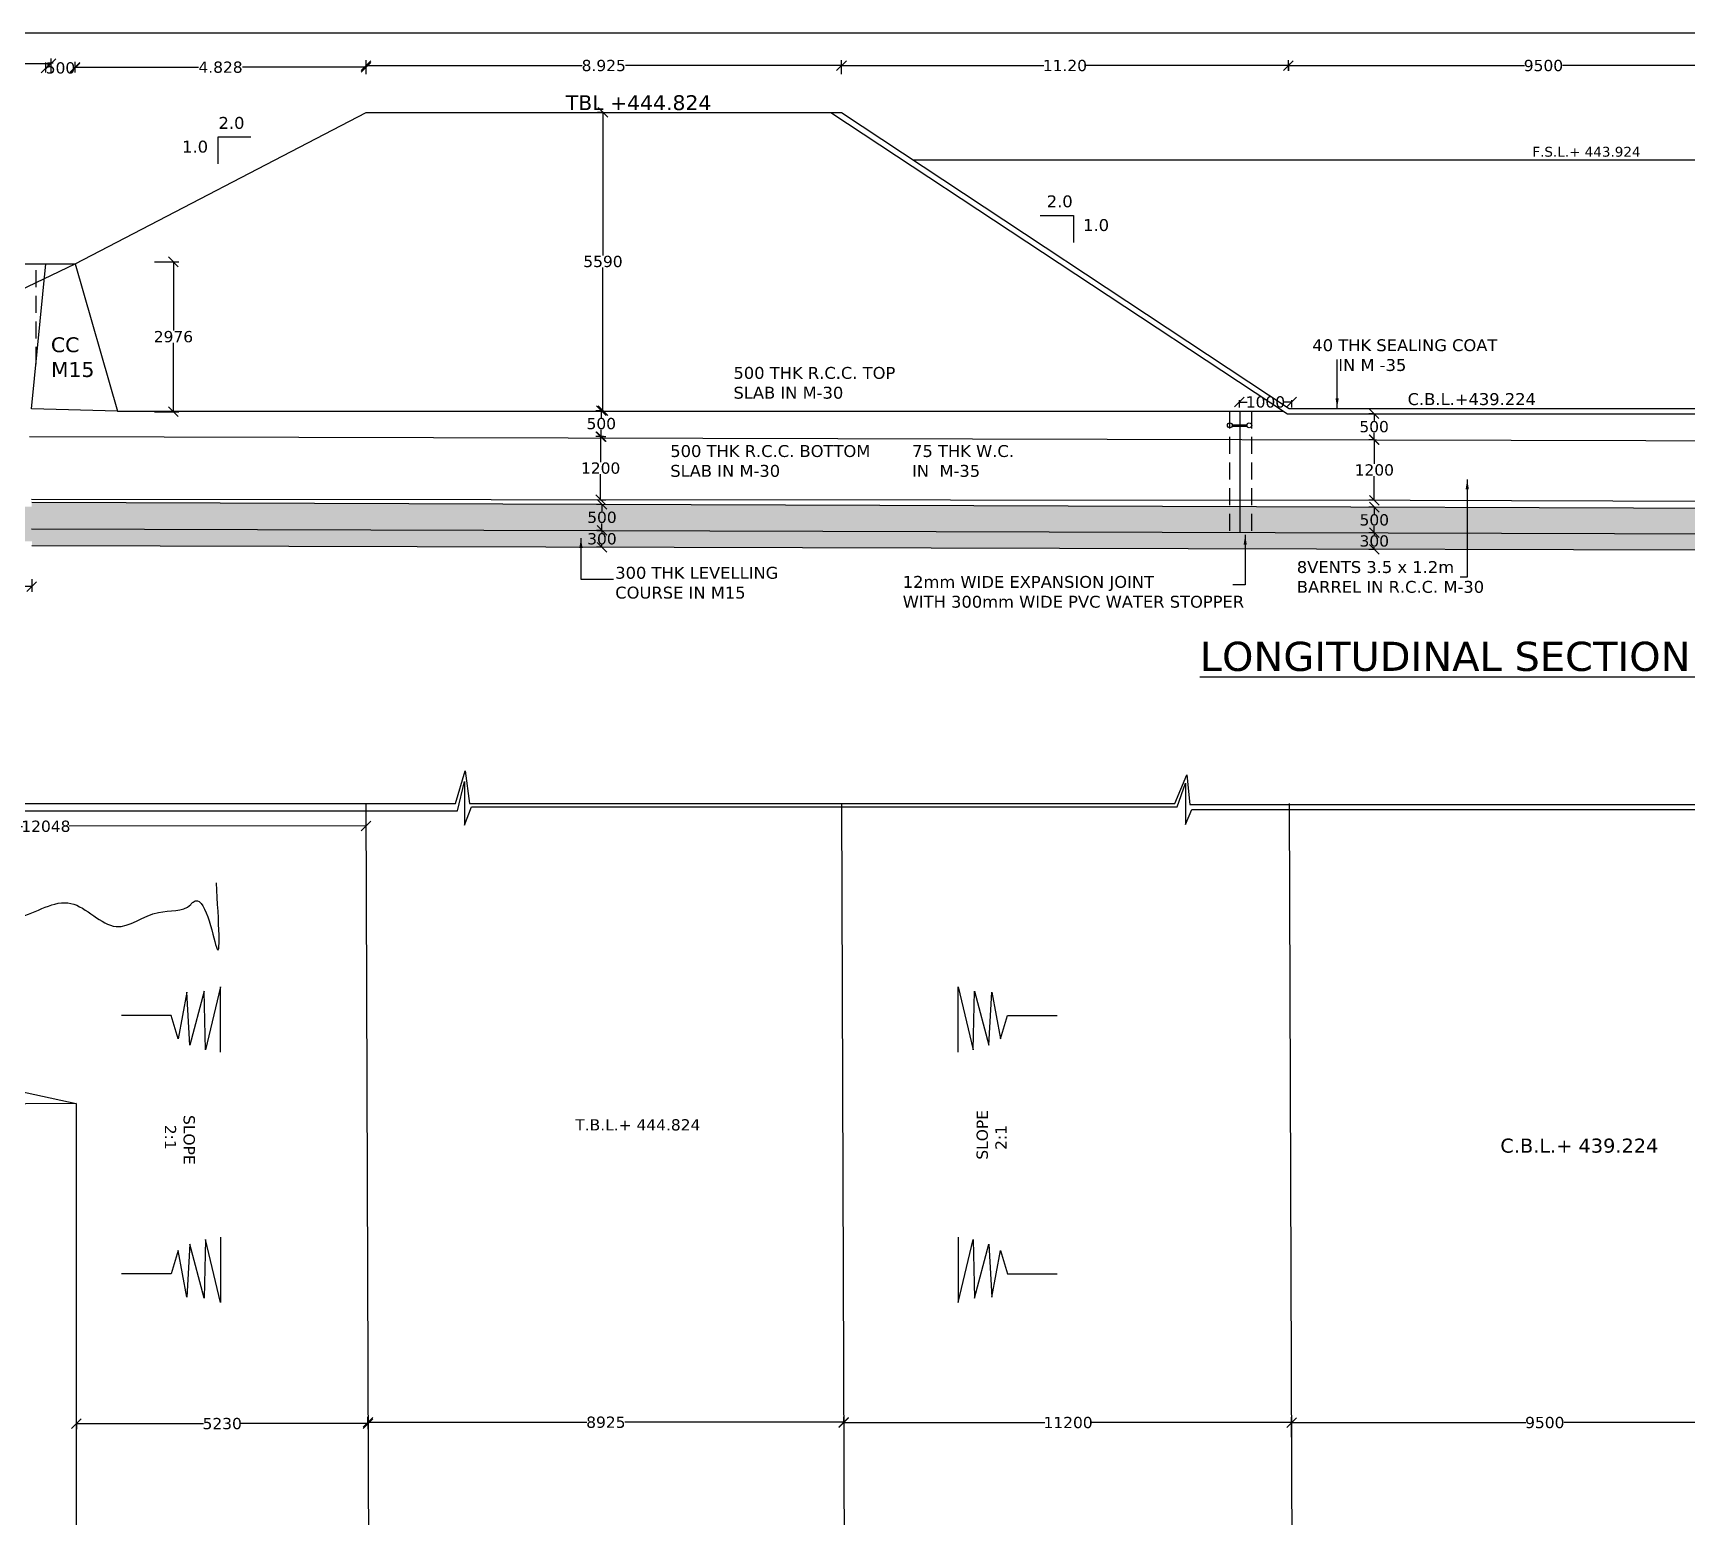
# Model space of a CAD drawing. Header units: inches. Extents: x 158 to 3095, y 377 to 1940.
# Drawn here: x 711 to 1326, y 1388 to 1940 of the extents above; entities that cross this region are included whole.
import ezdxf

# ---------------------------------------------------------------- set-up
doc = ezdxf.new("R2010")
doc.units = ezdxf.units.IN
doc.header["$MEASUREMENT"] = 0
doc.linetypes.add('HIDDEN', pattern=[9.525, 6.35, -3.175])
for name, color, linetype in [('DIMENSION', 7, 'Continuous'), ('DRAWING', 50, 'Continuous'), ('HATCH', 7, 'Continuous'), ('TEXT', 7, 'Continuous')]:
    doc.layers.add(name, color=color, linetype=linetype)
doc.styles.get("Standard").update_dxf_attribs({"font": 'verdana.ttf', "height": 4.1875})
doc.dimstyles.get("Standard").update_dxf_attribs({"dimtxt": 4.055, "dimasz": 3.625, "dimexe": 1.9925, "dimexo": 0.0625, "dimgap": 0.09, "dimtad": 0, "dimtih": 1, "dimtoh": 1, "dimdec": 0, "dimzin": 0, "dimdsep": 46, "dimtxsty": 'Standard', "dimblk": 'OBLIQUE', "dimcen": 0.09, "dimadec": 0, "dimazin": 0, "dimtfac": 1, "dimtdec": 0, "dimtofl": 0, "dimtmove": 0, "dimatfit": 3, "dimfxl": 1, "dimtolj": 1, "dimtzin": 0, "dimarcsym": 0})

# ---------------------------------------------------------------- blocks, each defined once
blk = doc.blocks.new('_Oblique')
at = {"color": 0, "linetype": 'ByBlock', "lineweight": -2}
blk.add_line((-0.5, -0.5), (0.5, 0.5), dxfattribs=at)
blk = doc.blocks.new('*D41')
at = {"layer": 'Defpoints', "color": 0, "transparency": 16777216}
for p in [(727.29, 1423.01), (835.76, 1423.01), (835.76, 1422.44)]:
    blk.add_point(p, dxfattribs=at)
at = {"layer": 'DIMENSION', "color": 0, "lineweight": -2, "transparency": 16777216}
for p, q in [((727.29, 1422.94), (727.29, 1420.45)), ((727.29, 1422.44), (774.56, 1422.44)), ((835.76, 1422.44), (788.49, 1422.44)), ((835.76, 1422.94), (835.76, 1420.45))]:
    blk.add_line(p, q, dxfattribs=at)
at = {"layer": 'DIMENSION', "color": 0, "lineweight": -2, "transparency": 16777216, "xscale": 3.625, "yscale": 3.625, "zscale": 3.625, "rotation": 180}
blk.add_blockref('_Oblique', (727.29, 1422.44), dxfattribs=at)
at = {"layer": 'DIMENSION', "color": 0, "lineweight": -2, "transparency": 16777216, "xscale": 3.625, "yscale": 3.625, "zscale": 3.625}
blk.add_blockref('_Oblique', (835.76, 1422.44), dxfattribs=at)
at = {"layer": 'DIMENSION', "color": 0, "transparency": 16777216, "insert": (781.53, 1422.44), "char_height": 4.188, "attachment_point": 5}
blk.add_mtext('\\A1;5230', dxfattribs=at)
blk = doc.blocks.new('*D42')
at = {"layer": 'Defpoints', "color": 0, "transparency": 16777216}
for p in [(835.76, 1422.8), (1012.72, 1422.94), (1012.72, 1422.8)]:
    blk.add_point(p, dxfattribs=at)
at = {"layer": 'DIMENSION', "color": 0, "lineweight": -2, "transparency": 16777216}
for p, q in [((835.76, 1422.86), (835.76, 1424.93)), ((835.76, 1422.94), (917.2, 1422.94)), ((1012.72, 1422.94), (931.28, 1422.94)), ((1012.72, 1422.86), (1012.72, 1424.93))]:
    blk.add_line(p, q, dxfattribs=at)
at = {"layer": 'DIMENSION', "color": 0, "lineweight": -2, "transparency": 16777216, "xscale": 3.625, "yscale": 3.625, "zscale": 3.625, "rotation": 180}
blk.add_blockref('_Oblique', (835.76, 1422.94), dxfattribs=at)
at = {"layer": 'DIMENSION', "color": 0, "lineweight": -2, "transparency": 16777216, "xscale": 3.625, "yscale": 3.625, "zscale": 3.625}
blk.add_blockref('_Oblique', (1012.72, 1422.94), dxfattribs=at)
at = {"layer": 'DIMENSION', "color": 0, "transparency": 16777216, "insert": (924.24, 1422.94), "char_height": 4.188, "attachment_point": 5}
blk.add_mtext('\\A1;8925', dxfattribs=at)
blk = doc.blocks.new('*D43')
at = {"layer": 'Defpoints', "color": 0, "transparency": 16777216}
for p in [(1012.72, 1422.8), (1179.3, 1422.83), (1179.3, 1417.33)]:
    blk.add_point(p, dxfattribs=at)
at = {"layer": 'DIMENSION', "color": 0, "lineweight": -2, "transparency": 16777216}
for p, q in [((1012.72, 1422.86), (1012.72, 1424.82)), ((1012.72, 1422.83), (1087.51, 1422.83)), ((1179.3, 1422.83), (1104.84, 1422.83)), ((1179.3, 1417.4), (1179.3, 1424.82))]:
    blk.add_line(p, q, dxfattribs=at)
at = {"layer": 'DIMENSION', "color": 0, "lineweight": -2, "transparency": 16777216, "xscale": 3.625, "yscale": 3.625, "zscale": 3.625, "rotation": 180}
blk.add_blockref('_Oblique', (1012.72, 1422.83), dxfattribs=at)
at = {"layer": 'DIMENSION', "color": 0, "lineweight": -2, "transparency": 16777216, "xscale": 3.625, "yscale": 3.625, "zscale": 3.625}
blk.add_blockref('_Oblique', (1179.3, 1422.83), dxfattribs=at)
at = {"layer": 'DIMENSION', "color": 0, "transparency": 16777216, "insert": (1096.18, 1422.83), "char_height": 4.188, "attachment_point": 5}
blk.add_mtext('\\A1;11200', dxfattribs=at)
blk = doc.blocks.new('*D44')
at = {"layer": 'Defpoints', "color": 0, "transparency": 16777216}
for p in [(1179.3, 1422.83), (1367.7, 1422.83), (1367.7, 1422.83)]:
    blk.add_point(p, dxfattribs=at)
at = {"layer": 'DIMENSION', "color": 0, "lineweight": -2, "transparency": 16777216}
for p, q in [((1179.3, 1422.89), (1179.3, 1424.82)), ((1179.3, 1422.83), (1266.43, 1422.83)), ((1367.7, 1422.83), (1280.56, 1422.83)), ((1367.7, 1422.89), (1367.7, 1424.82))]:
    blk.add_line(p, q, dxfattribs=at)
at = {"layer": 'DIMENSION', "color": 0, "lineweight": -2, "transparency": 16777216, "xscale": 3.625, "yscale": 3.625, "zscale": 3.625, "rotation": 180}
blk.add_blockref('_Oblique', (1179.3, 1422.83), dxfattribs=at)
at = {"layer": 'DIMENSION', "color": 0, "lineweight": -2, "transparency": 16777216, "xscale": 3.625, "yscale": 3.625, "zscale": 3.625}
blk.add_blockref('_Oblique', (1367.7, 1422.83), dxfattribs=at)
at = {"layer": 'DIMENSION', "color": 0, "transparency": 16777216, "insert": (1273.5, 1422.83), "char_height": 4.188, "attachment_point": 5}
blk.add_mtext('\\A1;9500', dxfattribs=at)
blk = doc.blocks.new('*D48')
at = {"layer": 'Defpoints', "color": 0, "transparency": 16777216}
for p in [(596.92, 1650.08), (834.96, 1650.38), (834.97, 1644.74)]:
    blk.add_point(p, dxfattribs=at)
at = {"layer": 'DIMENSION', "color": 0, "lineweight": -2, "transparency": 16777216}
for p, q in [((596.92, 1650.01), (596.93, 1642.44)), ((834.96, 1650.32), (834.97, 1642.75)), ((596.93, 1644.43), (707.27, 1644.57)), ((834.97, 1644.74), (724.63, 1644.6))]:
    blk.add_line(p, q, dxfattribs=at)
at = {"layer": 'DIMENSION', "color": 0, "lineweight": -2, "transparency": 16777216, "xscale": 3.625, "yscale": 3.625, "zscale": 3.625}
for p, rotation in [((596.93, 1644.43), 180.0735912868372), ((834.97, 1644.74), 0.07359128683726449)]:
    blk.add_blockref('_Oblique', p, dxfattribs=dict(at, rotation=rotation))
at = {"layer": 'DIMENSION', "color": 0, "transparency": 16777216, "insert": (715.95, 1644.59), "char_height": 4.188, "attachment_point": 5}
blk.add_mtext('\\A1;12048', dxfattribs=at)
blk = doc.blocks.new('*D53')
at = {"layer": 'Defpoints', "color": 0, "transparency": 16777216}
for p in [(923.46, 1910.13), (923.16, 1799.17), (923.46, 1799.17)]:
    blk.add_point(p, dxfattribs=at)
at = {"layer": 'DIMENSION', "color": 0, "lineweight": -2, "transparency": 16777216}
for p, q in [((923.4, 1910.13), (921.16, 1910.13)), ((923.16, 1910.13), (923.16, 1856.92)), ((923.16, 1799.17), (923.16, 1852.38)), ((923.4, 1799.17), (921.16, 1799.17))]:
    blk.add_line(p, q, dxfattribs=at)
at = {"layer": 'DIMENSION', "color": 0, "lineweight": -2, "transparency": 16777216, "xscale": 3.625, "yscale": 3.625, "zscale": 3.625}
for p, rotation in [((923.16, 1910.13), 90), ((923.16, 1799.17), 270)]:
    blk.add_blockref('_Oblique', p, dxfattribs=dict(at, rotation=rotation))
at = {"layer": 'DIMENSION', "color": 0, "transparency": 16777216, "insert": (923.16, 1854.65), "char_height": 4.188, "attachment_point": 5}
blk.add_mtext('\\A1;5590', dxfattribs=at)
blk = doc.blocks.new('*D54')
at = {"layer": 'Defpoints', "color": 0, "transparency": 16777216}
for p in [(923.4, 1799.17), (922.54, 1789.54), (923.4, 1789.54)]:
    blk.add_point(p, dxfattribs=at)
at = {"layer": 'DIMENSION', "color": 0, "lineweight": -2, "transparency": 16777216}
for p, q in [((923.33, 1799.17), (920.55, 1799.17)), ((922.54, 1799.17), (922.54, 1796.62)), ((922.54, 1789.54), (922.54, 1792.08)), ((923.33, 1789.54), (920.55, 1789.54))]:
    blk.add_line(p, q, dxfattribs=at)
at = {"layer": 'DIMENSION', "color": 0, "lineweight": -2, "transparency": 16777216, "xscale": 3.625, "yscale": 3.625, "zscale": 3.625}
for p, rotation in [((922.54, 1799.17), 90), ((922.54, 1789.54), 270)]:
    blk.add_blockref('_Oblique', p, dxfattribs=dict(at, rotation=rotation))
at = {"layer": 'DIMENSION', "color": 0, "transparency": 16777216, "insert": (922.54, 1794.35), "char_height": 4.188, "attachment_point": 5}
blk.add_mtext('\\A1;500', dxfattribs=at)
blk = doc.blocks.new('*D55')
at = {"layer": 'Defpoints', "color": 0, "transparency": 16777216}
for p in [(921.94, 1789.54), (921.94, 1766.05), (922.3, 1766.05)]:
    blk.add_point(p, dxfattribs=at)
at = {"layer": 'DIMENSION', "color": 0, "lineweight": -2, "transparency": 16777216}
for p, q in [((922, 1789.54), (924.29, 1789.54)), ((922.3, 1789.54), (922.3, 1780.07)), ((922.3, 1766.05), (922.3, 1775.52)), ((922, 1766.05), (924.29, 1766.05))]:
    blk.add_line(p, q, dxfattribs=at)
at = {"layer": 'DIMENSION', "color": 0, "lineweight": -2, "transparency": 16777216, "xscale": 3.625, "yscale": 3.625, "zscale": 3.625}
for p, rotation in [((922.3, 1789.54), 90), ((922.3, 1766.05), 270)]:
    blk.add_blockref('_Oblique', p, dxfattribs=dict(at, rotation=rotation))
at = {"layer": 'DIMENSION', "color": 0, "transparency": 16777216, "insert": (922.3, 1777.8), "char_height": 4.188, "attachment_point": 5}
blk.add_mtext('\\A1;1200', dxfattribs=at)
blk = doc.blocks.new('*D56')
at = {"layer": 'Defpoints', "color": 0, "transparency": 16777216}
for p in [(922.78, 1764.32), (922.78, 1754.67), (922.78, 1754.67)]:
    blk.add_point(p, dxfattribs=at)
at = {"layer": 'DIMENSION', "color": 0, "lineweight": -2, "transparency": 16777216}
for p, q in [((922.72, 1764.32), (920.79, 1764.32)), ((922.78, 1764.32), (922.78, 1761.76)), ((922.72, 1754.67), (920.79, 1754.67)), ((922.78, 1754.67), (922.78, 1757.22))]:
    blk.add_line(p, q, dxfattribs=at)
at = {"layer": 'DIMENSION', "color": 0, "lineweight": -2, "transparency": 16777216, "xscale": 3.625, "yscale": 3.625, "zscale": 3.625}
for p, rotation in [((922.78, 1764.32), 90), ((922.78, 1754.67), 270)]:
    blk.add_blockref('_Oblique', p, dxfattribs=dict(at, rotation=rotation))
at = {"layer": 'DIMENSION', "color": 0, "transparency": 16777216, "insert": (922.78, 1759.49), "char_height": 4.188, "attachment_point": 5}
blk.add_mtext('\\A1;500', dxfattribs=at)
blk = doc.blocks.new('*D57')
at = {"layer": 'Defpoints', "color": 0, "transparency": 16777216}
for p in [(922.78, 1754.67), (922.78, 1748.36), (922.78, 1748.36)]:
    blk.add_point(p, dxfattribs=at)
at = {"layer": 'DIMENSION', "color": 0, "lineweight": -2, "transparency": 16777216}
for p, q in [((922.72, 1754.67), (920.79, 1754.67)), ((922.78, 1754.67), (922.78, 1753.78)), ((922.72, 1748.36), (920.79, 1748.36)), ((922.78, 1748.36), (922.78, 1749.24))]:
    blk.add_line(p, q, dxfattribs=at)
at = {"layer": 'DIMENSION', "color": 0, "lineweight": -2, "transparency": 16777216, "xscale": 3.625, "yscale": 3.625, "zscale": 3.625}
for p, rotation in [((922.78, 1754.67), 90), ((922.78, 1748.36), 270)]:
    blk.add_blockref('_Oblique', p, dxfattribs=dict(at, rotation=rotation))
at = {"layer": 'DIMENSION', "color": 0, "transparency": 16777216, "insert": (922.78, 1751.51), "char_height": 4.188, "attachment_point": 5}
blk.add_mtext('\\A1;300', dxfattribs=at)
blk = doc.blocks.new('*D61')
at = {"layer": 'Defpoints', "color": 0, "transparency": 16777216}
for p in [(473.18, 1736.55), (710.66, 1736.55), (710.66, 1733.77)]:
    blk.add_point(p, dxfattribs=at)
at = {"layer": 'DIMENSION', "color": 0, "lineweight": -2, "transparency": 16777216}
for p, q in [((473.18, 1736.48), (473.18, 1731.78)), ((710.66, 1736.48), (710.66, 1731.78)), ((473.18, 1733.77), (583.26, 1733.77)), ((710.66, 1733.77), (600.58, 1733.77))]:
    blk.add_line(p, q, dxfattribs=at)
at = {"layer": 'DIMENSION', "color": 0, "lineweight": -2, "transparency": 16777216, "xscale": 3.625, "yscale": 3.625, "zscale": 3.625, "rotation": 180}
blk.add_blockref('_Oblique', (473.18, 1733.77), dxfattribs=at)
at = {"layer": 'DIMENSION', "color": 0, "lineweight": -2, "transparency": 16777216, "xscale": 3.625, "yscale": 3.625, "zscale": 3.625}
blk.add_blockref('_Oblique', (710.66, 1733.77), dxfattribs=at)
at = {"layer": 'DIMENSION', "color": 0, "transparency": 16777216, "insert": (591.92, 1733.77), "char_height": 4.188, "attachment_point": 5}
blk.add_mtext('\\A1;12020', dxfattribs=at)
blk = doc.blocks.new('*D63')
at = {"layer": 'Defpoints', "color": 0, "transparency": 16777216}
for p in [(756.25, 1854.55), (763.38, 1854.55), (756.25, 1798.8)]:
    blk.add_point(p, dxfattribs=at)
at = {"layer": 'DIMENSION', "color": 0, "lineweight": -2, "transparency": 16777216}
for p, q in [((756.32, 1854.55), (765.37, 1854.55)), ((763.38, 1854.55), (763.38, 1828.95)), ((763.38, 1798.8), (763.38, 1824.41)), ((756.32, 1798.8), (765.37, 1798.8))]:
    blk.add_line(p, q, dxfattribs=at)
at = {"layer": 'DIMENSION', "color": 0, "lineweight": -2, "transparency": 16777216, "xscale": 3.625, "yscale": 3.625, "zscale": 3.625}
for p, rotation in [((763.38, 1854.55), 90), ((763.38, 1798.8), 270)]:
    blk.add_blockref('_Oblique', p, dxfattribs=dict(at, rotation=rotation))
at = {"layer": 'DIMENSION', "color": 0, "transparency": 16777216, "insert": (763.38, 1826.68), "char_height": 4.188, "attachment_point": 5}
blk.add_mtext('\\A1;2976', dxfattribs=at)
blk = doc.blocks.new('*D64')
at = {"layer": 'Defpoints', "color": 0, "transparency": 16777216}
for p in [(1210.08, 1753.79), (1210.08, 1753.79), (1210.08, 1747.59)]:
    blk.add_point(p, dxfattribs=at)
at = {"layer": 'DRAWING', "color": 0, "lineweight": -2, "transparency": 16777216}
for p, q in [((1210.02, 1753.79), (1208.09, 1753.79)), ((1210.08, 1753.79), (1210.08, 1752.96)), ((1210.02, 1747.59), (1208.09, 1747.59)), ((1210.08, 1747.59), (1210.08, 1748.42))]:
    blk.add_line(p, q, dxfattribs=at)
at = {"layer": 'DRAWING', "color": 0, "lineweight": -2, "transparency": 16777216, "xscale": 3.625, "yscale": 3.625, "zscale": 3.625}
for p, rotation in [((1210.08, 1753.79), 90), ((1210.08, 1747.59), 270)]:
    blk.add_blockref('_Oblique', p, dxfattribs=dict(at, rotation=rotation))
at = {"layer": 'DRAWING', "color": 0, "transparency": 16777216, "insert": (1210.08, 1750.69), "char_height": 4.188, "attachment_point": 5}
blk.add_mtext('\\A1;300', dxfattribs=at)
blk = doc.blocks.new('*D65')
at = {"layer": 'Defpoints', "color": 0, "transparency": 16777216}
for p in [(1210.08, 1763.28), (1210.08, 1763.28), (1210.08, 1753.79)]:
    blk.add_point(p, dxfattribs=at)
at = {"layer": 'DRAWING', "color": 0, "lineweight": -2, "transparency": 16777216}
for p, q in [((1210.02, 1763.28), (1208.09, 1763.28)), ((1210.08, 1763.28), (1210.08, 1760.81)), ((1210.02, 1753.79), (1208.09, 1753.79)), ((1210.08, 1753.79), (1210.08, 1756.27))]:
    blk.add_line(p, q, dxfattribs=at)
at = {"layer": 'DRAWING', "color": 0, "lineweight": -2, "transparency": 16777216, "xscale": 3.625, "yscale": 3.625, "zscale": 3.625}
for p, rotation in [((1210.08, 1763.28), 90), ((1210.08, 1753.79), 270)]:
    blk.add_blockref('_Oblique', p, dxfattribs=dict(at, rotation=rotation))
at = {"layer": 'DRAWING', "color": 0, "transparency": 16777216, "insert": (1210.08, 1758.54), "char_height": 4.188, "attachment_point": 5}
blk.add_mtext('\\A1;500', dxfattribs=at)
blk = doc.blocks.new('*D66')
at = {"layer": 'Defpoints', "color": 0, "transparency": 16777216}
for p in [(1210.08, 1788.37), (1210.08, 1788.37), (1210.08, 1765.85)]:
    blk.add_point(p, dxfattribs=at)
at = {"layer": 'DRAWING', "color": 0, "lineweight": -2, "transparency": 16777216}
for p, q in [((1210.02, 1788.37), (1208.09, 1788.37)), ((1210.08, 1788.37), (1210.08, 1779.38)), ((1210.08, 1765.85), (1210.08, 1774.84)), ((1210.02, 1765.85), (1208.09, 1765.85))]:
    blk.add_line(p, q, dxfattribs=at)
at = {"layer": 'DRAWING', "color": 0, "lineweight": -2, "transparency": 16777216, "xscale": 3.625, "yscale": 3.625, "zscale": 3.625}
for p, rotation in [((1210.08, 1788.37), 90), ((1210.08, 1765.85), 270)]:
    blk.add_blockref('_Oblique', p, dxfattribs=dict(at, rotation=rotation))
at = {"layer": 'DRAWING', "color": 0, "transparency": 16777216, "insert": (1210.08, 1777.11), "char_height": 4.188, "attachment_point": 5}
blk.add_mtext('\\A1;1200', dxfattribs=at)
blk = doc.blocks.new('*D67')
at = {"layer": 'Defpoints', "color": 0, "transparency": 16777216}
for p in [(1210.08, 1798.06), (1210.02, 1788.37), (1210.08, 1788.37)]:
    blk.add_point(p, dxfattribs=at)
at = {"layer": 'DRAWING', "color": 0, "lineweight": -2, "transparency": 16777216}
for p, q in [((1210.02, 1798.06), (1208.03, 1798.06)), ((1210.02, 1798.06), (1210.02, 1795.48)), ((1210.02, 1788.37), (1210.02, 1790.95)), ((1210.02, 1788.37), (1208.03, 1788.37))]:
    blk.add_line(p, q, dxfattribs=at)
at = {"layer": 'DRAWING', "color": 0, "lineweight": -2, "transparency": 16777216, "xscale": 3.625, "yscale": 3.625, "zscale": 3.625}
for p, rotation in [((1210.02, 1798.06), 90), ((1210.02, 1788.37), 270)]:
    blk.add_blockref('_Oblique', p, dxfattribs=dict(at, rotation=rotation))
at = {"layer": 'DRAWING', "color": 0, "transparency": 16777216, "insert": (1210.02, 1793.21), "char_height": 4.188, "attachment_point": 5}
blk.add_mtext('\\A1;500', dxfattribs=at)
blk = doc.blocks.new('*D68')
at = {"layer": 'Defpoints', "color": 0, "transparency": 16777216}
for p in [(1159.88, 1803.17), (1179.3, 1803.17), (1179.3, 1802.4)]:
    blk.add_point(p, dxfattribs=at)
at = {"layer": 'DIMENSION', "color": 0, "lineweight": -2, "transparency": 16777216}
for p, q in [((1159.88, 1803.11), (1159.88, 1800.41)), ((1179.3, 1803.11), (1179.3, 1800.41)), ((1159.88, 1802.4), (1162.76, 1802.4)), ((1179.3, 1802.4), (1176.42, 1802.4))]:
    blk.add_line(p, q, dxfattribs=at)
at = {"layer": 'DIMENSION', "color": 0, "lineweight": -2, "transparency": 16777216, "xscale": 3.625, "yscale": 3.625, "zscale": 3.625, "rotation": 180}
blk.add_blockref('_Oblique', (1159.88, 1802.4), dxfattribs=at)
at = {"layer": 'DIMENSION', "color": 0, "lineweight": -2, "transparency": 16777216, "xscale": 3.625, "yscale": 3.625, "zscale": 3.625}
blk.add_blockref('_Oblique', (1179.3, 1802.4), dxfattribs=at)
at = {"layer": 'DIMENSION', "color": 0, "transparency": 16777216, "insert": (1169.59, 1802.4), "char_height": 4.188, "attachment_point": 5}
blk.add_mtext('\\A1;1000', dxfattribs=at)
blk = doc.blocks.new('*D70')
at = {"layer": 'Defpoints', "color": 0, "transparency": 16777216}
for p in [(1178.11, 1928.34), (1367.89, 1928.34), (1367.89, 1927.52)]:
    blk.add_point(p, dxfattribs=at)
at = {"layer": 'DIMENSION', "color": 0, "lineweight": -2, "transparency": 16777216}
for p, q in [((1178.11, 1928.28), (1178.11, 1925.52)), ((1178.11, 1927.52), (1265.94, 1927.52)), ((1367.89, 1927.52), (1280.07, 1927.52)), ((1367.89, 1928.28), (1367.89, 1925.52))]:
    blk.add_line(p, q, dxfattribs=at)
at = {"layer": 'DIMENSION', "color": 0, "lineweight": -2, "transparency": 16777216, "xscale": 3.625, "yscale": 3.625, "zscale": 3.625, "rotation": 180}
blk.add_blockref('_Oblique', (1178.11, 1927.52), dxfattribs=at)
at = {"layer": 'DIMENSION', "color": 0, "lineweight": -2, "transparency": 16777216, "xscale": 3.625, "yscale": 3.625, "zscale": 3.625}
blk.add_blockref('_Oblique', (1367.89, 1927.52), dxfattribs=at)
at = {"layer": 'DIMENSION', "color": 0, "transparency": 16777216, "insert": (1273, 1927.52), "char_height": 4.188, "attachment_point": 5}
blk.add_mtext('\\A1;9500', dxfattribs=at)
blk = doc.blocks.new('*D74')
at = {"layer": 'Defpoints', "color": 0, "transparency": 16777216}
for p in [(1011.9, 1927.52), (835.02, 1924.22), (1011.9, 1924.22)]:
    blk.add_point(p, dxfattribs=at)
at = {"layer": 'DIMENSION', "color": 0, "lineweight": -2, "transparency": 16777216}
for p, q in [((835.02, 1924.28), (835.02, 1929.51)), ((835.02, 1927.52), (915.37, 1927.52)), ((1011.9, 1927.52), (931.54, 1927.52)), ((1011.9, 1924.28), (1011.9, 1929.51))]:
    blk.add_line(p, q, dxfattribs=at)
at = {"layer": 'DIMENSION', "color": 0, "lineweight": -2, "transparency": 16777216, "xscale": 3.625, "yscale": 3.625, "zscale": 3.625, "rotation": 180}
blk.add_blockref('_Oblique', (835.02, 1927.52), dxfattribs=at)
at = {"layer": 'DIMENSION', "color": 0, "lineweight": -2, "transparency": 16777216, "xscale": 3.625, "yscale": 3.625, "zscale": 3.625}
blk.add_blockref('_Oblique', (1011.9, 1927.52), dxfattribs=at)
at = {"layer": 'DIMENSION', "color": 0, "transparency": 16777216, "insert": (923.46, 1927.52), "char_height": 4.188, "attachment_point": 5}
blk.add_mtext('\\A1;8.925', dxfattribs=at)
blk = doc.blocks.new('*D77')
at = {"layer": 'Defpoints', "color": 0, "transparency": 16777216}
for p in [(726.79, 1926.63), (715.94, 1924.91), (726.79, 1924.9)]:
    blk.add_point(p, dxfattribs=at)
at = {"layer": 'DIMENSION', "color": 0, "lineweight": -2, "transparency": 16777216}
for p, q in [((715.94, 1924.97), (715.94, 1928.62)), ((715.94, 1926.63), (716.24, 1926.63)), ((726.79, 1926.63), (726.5, 1926.63)), ((726.79, 1924.97), (726.79, 1928.62))]:
    blk.add_line(p, q, dxfattribs=at)
at = {"layer": 'DIMENSION', "color": 0, "lineweight": -2, "transparency": 16777216, "xscale": 3.625, "yscale": 3.625, "zscale": 3.625, "rotation": 180}
blk.add_blockref('_Oblique', (715.94, 1926.63), dxfattribs=at)
at = {"layer": 'DIMENSION', "color": 0, "lineweight": -2, "transparency": 16777216, "xscale": 3.625, "yscale": 3.625, "zscale": 3.625}
blk.add_blockref('_Oblique', (726.79, 1926.63), dxfattribs=at)
at = {"layer": 'DIMENSION', "color": 0, "transparency": 16777216, "insert": (721.37, 1926.63), "char_height": 4.188, "attachment_point": 5}
blk.add_mtext('\\A1;500', dxfattribs=at)
blk = doc.blocks.new('*D78')
at = {"layer": 'Defpoints', "color": 0, "transparency": 16777216}
for p in [(835.02, 1926.9), (726.79, 1924.9), (835.02, 1924.9)]:
    blk.add_point(p, dxfattribs=at)
at = {"layer": 'DIMENSION', "color": 0, "lineweight": -2, "transparency": 16777216}
for p, q in [((726.79, 1924.97), (726.79, 1928.89)), ((726.79, 1926.9), (772.73, 1926.9)), ((835.02, 1926.9), (789.09, 1926.9)), ((835.02, 1924.97), (835.02, 1928.89))]:
    blk.add_line(p, q, dxfattribs=at)
at = {"layer": 'DIMENSION', "color": 0, "lineweight": -2, "transparency": 16777216, "xscale": 3.625, "yscale": 3.625, "zscale": 3.625, "rotation": 180}
blk.add_blockref('_Oblique', (726.79, 1926.9), dxfattribs=at)
at = {"layer": 'DIMENSION', "color": 0, "lineweight": -2, "transparency": 16777216, "xscale": 3.625, "yscale": 3.625, "zscale": 3.625}
blk.add_blockref('_Oblique', (835.02, 1926.9), dxfattribs=at)
at = {"layer": 'DIMENSION', "color": 0, "transparency": 16777216, "insert": (780.91, 1926.9), "char_height": 4.188, "attachment_point": 5}
blk.add_mtext('\\A1;4.828', dxfattribs=at)
blk = doc.blocks.new('*D79')
at = {"layer": 'Defpoints', "color": 0, "transparency": 16777216}
for p in [(1178.11, 1927.52), (1011.9, 1925.52), (1178.11, 1925.52)]:
    blk.add_point(p, dxfattribs=at)
at = {"layer": 'DIMENSION', "color": 0, "lineweight": -2, "transparency": 16777216}
for p, q in [((1011.9, 1925.59), (1011.9, 1929.51)), ((1011.9, 1927.52), (1087.12, 1927.52)), ((1178.11, 1927.52), (1102.88, 1927.52)), ((1178.11, 1925.59), (1178.11, 1929.51))]:
    blk.add_line(p, q, dxfattribs=at)
at = {"layer": 'DIMENSION', "color": 0, "lineweight": -2, "transparency": 16777216, "xscale": 3.625, "yscale": 3.625, "zscale": 3.625, "rotation": 180}
blk.add_blockref('_Oblique', (1011.9, 1927.52), dxfattribs=at)
at = {"layer": 'DIMENSION', "color": 0, "lineweight": -2, "transparency": 16777216, "xscale": 3.625, "yscale": 3.625, "zscale": 3.625}
blk.add_blockref('_Oblique', (1178.11, 1927.52), dxfattribs=at)
at = {"layer": 'DIMENSION', "color": 0, "transparency": 16777216, "insert": (1095, 1927.52), "char_height": 4.188, "attachment_point": 5}
blk.add_mtext('\\A1;11.20', dxfattribs=at)
blk = doc.blocks.new('*D83')
at = {"layer": 'Defpoints', "color": 0, "transparency": 16777216}
for p in [(381.72, 1928.23), (381.72, 1924.84), (717.85, 1924.84)]:
    blk.add_point(p, dxfattribs=at)
at = {"layer": 'DIMENSION', "color": 0, "lineweight": -2, "transparency": 16777216}
for p, q in [((381.72, 1924.9), (381.72, 1930.22)), ((381.72, 1928.23), (541.12, 1928.23)), ((717.85, 1928.23), (558.45, 1928.23)), ((717.85, 1924.9), (717.85, 1930.22))]:
    blk.add_line(p, q, dxfattribs=at)
at = {"layer": 'DIMENSION', "color": 0, "lineweight": -2, "transparency": 16777216, "xscale": 3.625, "yscale": 3.625, "zscale": 3.625, "rotation": 180}
blk.add_blockref('_Oblique', (381.72, 1928.23), dxfattribs=at)
at = {"layer": 'DIMENSION', "color": 0, "lineweight": -2, "transparency": 16777216, "xscale": 3.625, "yscale": 3.625, "zscale": 3.625}
blk.add_blockref('_Oblique', (717.85, 1928.23), dxfattribs=at)
at = {"layer": 'DIMENSION', "color": 0, "transparency": 16777216, "insert": (549.78, 1928.23), "char_height": 4.188, "attachment_point": 5}
blk.add_mtext('\\A1;17000', dxfattribs=at)

msp = doc.modelspace()

# ---------------------------------------------------------------- hatches: boundary and pattern name
at = {"layer": 'HATCH'}
h = msp.add_hatch(dxfattribs=at)
h.set_pattern_fill('AR-CONC', color=256, scale=4, style=0)
h.set_pattern_definition([(50, (0, 0), (28.6904, -2.51009), [3, -33]), (355, (0, 0), (-5.55005, 30.0877), [2.4, -26.4]), (100.4514, (2.39, -0.21), (23.14038, 27.57758), [2.5496, -28.04568]), (46.1842, (0, 8), (42.68964, -6.62076), [4.5, -49.5]), (96.6356, (3.557, 7.45), (37.3865, 38.9647), [3.8244, -42.0685]), (351.1842, (0, 8), (37.3865, 38.96474), [3.6, -39.6]), (21, (4, 6), (23.87628, -16.10476), [3, -33]), (326, (4, 6), (9.7326, 29.006), [2.4, -26.4]), (71.4514, (5.99, 4.658), (33.6089, 12.90122), [2.5496, -28.04568]), (37.5, (0, 0), (0.486394, 13.315754), [0, -26.08, 0, -26.8, 0, -26.5]), (7.5, (0, 0), (10.52278, 15.77647), [0, -15.28, 0, -25.48, 0, -10.1]), (327.5, (-8.92, 0), (21.352897, -0.902195), [0, -10, 0, -31.2, 0, -41.4]), (317.5, (-12.92, 0), (23.32745, 4.0042), [0, -13, 0, -20.72, 0, -29.4])])
h.paths.add_polyline_path([(374.23, 1715.38), (384.38, 1715.38), (398.77, 1750.54), (710.72, 1750.54), (710.72, 1748.88), (1762.04, 1746.16), (1762.04, 1741.53), (1762.04, 1748.83), (2242.67, 1747.36), (2253.1, 1711.51), (2267.26, 1711.51), (2267.26, 1758.93), (1762.04, 1761.37), (1384.25, 1762.68), (922.82, 1764.28), (710.7, 1765.02), (710.7, 1763.47), (418.67, 1763.26), (422.96, 1757.25), (373.48, 1757.25)])

# ---------------------------------------------------------------- linework, layer by layer
at = {"layer": 'DRAWING'}
msp.add_lwpolyline([(3090.11, 1939.61), (157.88, 1939.61), (157.88, 376.88), (3090.11, 376.88)], close=True, dxfattribs=at)
for points in [[(726.79, 1853.74), (835.02, 1910.13), (1011.9, 1910.13), (1178.41, 1800), (1369.14, 1800), (1535.85, 1909.64), (1633.93, 1909.64), (1863.06, 1794.61), (2259.73, 1794.61), (2357.63, 1794.61), (2417.02, 1752.77)], [(1007.9, 1910.13), (1177.75, 1798.06), (1370.58, 1798.06), (1539.86, 1909.64)], [(792.19, 1900.94), (779.86, 1900.94), (779.86, 1890.94)], [(1038.52, 1892.52), (1509.83, 1892.52)], [(1085.85, 1871.77), (1098.18, 1871.77), (1098.18, 1861.78)], [(381.34, 1853.02), (649.59, 1853.76), (726.79, 1853.74), (742.64, 1798.96), (710.61, 1799.81), (715.94, 1853.75)], [(392.01, 1826.36), (671.01, 1827.18), (726.79, 1853.74)], [(742.64, 1798.96), (1176.39, 1798.96)], [(1160.08, 1798.96), (1160.08, 1753.95)], [(1157.19, 1793.44), (1162.73, 1793.44)], [(1157.22, 1793.94), (1162.7, 1793.94)], [(709.86, 1789.61), (1762.04, 1787)], [(1762.04, 1787), (1762.04, 1763.24), (1762.04, 1762.03), (1762.04, 1760.71), (1762.04, 1754.74), (1762.04, 1751.94), (1762.04, 1748.83), (1762.04, 1746.16), (710.72, 1748.88)], [(710.58, 1766.27), (1223.42, 1765.84), (1600.2, 1764.62), (1761.81, 1763.24)], [(1762.04, 1761.37), (710.7, 1765.02)], [(710.56, 1755.26), (1762.04, 1752.17)], [(374.97, 1649.74), (558.85, 1649.74), (561.24, 1660.82), (560.99, 1644.3), (563.85, 1650.38), (869.03, 1650.38), (871.67, 1661.29), (871.67, 1645), (874.21, 1651.83), (1136.75, 1651.83), (1139.82, 1660.59), (1139.82, 1645.28), (1142.27, 1650.91), (1364.49, 1650.91), (1366.76, 1658.9), (1366.76, 1643.78), (1369.44, 1650.77), (1599.21, 1650.77), (1600.53, 1642.67), (1601.09, 1659.01), (1603.43, 1650.09), (2079.16, 1650.09)], [(564.17, 1653.03), (782.55, 1653.03), (868.26, 1653.03), (871.92, 1665.21), (873.57, 1653.11), (994.8, 1653.11), (1135.86, 1653.11), (1140.38, 1663.7), (1141.47, 1652.66), (1363.83, 1652.66), (1366.91, 1662.24), (1367.53, 1661.93), (1367.71, 1650.18), (1369.19, 1652.95), (1598.35, 1652.95), (1599.88, 1651.94), (1600.51, 1661.29), (1601.12, 1661.1), (1604.02, 1651.89), (1639.62, 1651.26), (1930.74, 1651.26)], [(834.95, 1653.03), (837.29, 988.29)], [(1011.94, 1653.03), (1014.28, 988.29)], [(1178.47, 1653.03), (1180.81, 988.29)], [(780.86, 1560.59), (780.86, 1584.89), (775.26, 1561.41), (774.78, 1583.28), (769.47, 1563.18), (768.34, 1582.96), (765.12, 1565.59), (762.55, 1574.28), (744.04, 1574.28)], [(1055.31, 1560.59), (1055.31, 1584.89), (1060.91, 1561.41), (1061.4, 1583.28), (1066.71, 1563.18), (1067.83, 1582.96), (1071.05, 1565.59), (1073.63, 1574.28), (1092.14, 1574.28)], [(289.65, 1564.98), (351.54, 1564.55), (596.92, 1568.02), (671.24, 1553.69), (727.25, 1541.5), (670.83, 1541.08), (381.4, 1538.38), (347.36, 1566.32), (338.25, 1573.91), (282.76, 1573.3)], [(727.25, 1541.5), (727.23, 988.37)], [(780.86, 1491.8), (780.86, 1467.5), (775.26, 1490.98), (774.78, 1469.11), (769.47, 1489.21), (768.34, 1469.43), (765.12, 1486.8), (762.55, 1478.11), (744.04, 1478.11)], [(1055.31, 1491.8), (1055.31, 1467.5), (1060.91, 1490.98), (1061.4, 1469.11), (1066.71, 1489.21), (1067.83, 1469.43), (1071.05, 1486.8), (1073.63, 1478.11), (1092.14, 1478.11)]]:
    msp.add_lwpolyline(points, dxfattribs=at)
at = {"layer": 'DRAWING', "linetype": 'HIDDEN'}
for points in [[(712.27, 1816.53), (712.27, 1853.14)], [(1156.28, 1798.96), (1156.28, 1753.95)], [(1164.42, 1798.96), (1164.42, 1753.95)]]:
    msp.add_lwpolyline(points, dxfattribs=at)
at = {"layer": 'DRAWING'}
for centre in [(1156.34, 1793.74), (1163.58, 1793.74)]:
    msp.add_circle(centre, 0.904, dxfattribs=at)
msp.add_spline([(636.21, 1610.68), (684.57, 1611.64), (705.64, 1610.68), (725.27, 1615.94), (742.03, 1607.33), (757.83, 1612.59), (769.8, 1615.46), (770.75, 1616.42), (779.37, 1599.68), (779.37, 1623.59)], degree=3, dxfattribs=at)

# ---------------------------------------------------------------- texts
at = {"layer": 'TEXT'}
for s, insert, char_height, width, attachment_point in [('TBL +444.824', (909.32, 1916.5), 5.5275, 100.5779, 1), ('2.0', (789.81, 1908.42), 4.422, 80.4623, 3), ('1.0', (776.27, 1899.6), 4.422, 80.4623, 3), ('F.S.L.+ 443.924', (1268.86, 1897.31), 3.6641, 49.3412, 1), ('2.0', (1088.24, 1879.25), 4.422, 80.4623, 1), ('1.0', (1101.77, 1870.43), 4.422, 80.4623, 1), ('CC\\PM15', (717.81, 1826.46), 5.527, 100.5779, 1), ('40 THK SEALING COAT\\P     IN M -35', (1187.03, 1825.74), 4.422, 80.4623, 1), ('500 THK R.C.C. TOP\\PSLAB IN M-30', (971.7, 1815.44), 4.422, 80.4623, 1), ('C.B.L.+439.224', (1222.49, 1805.7), 4.422, 80.4623, 1), ('500 THK R.C.C. BOTTOM\\PSLAB IN M-30', (948.2, 1786.38), 4.422, 80.4623, 1), ('75 THK W.C.\\PIN  M-35', (1038.14, 1786.38), 4.422, 80.4623, 1), ('300 THK LEVELLING\\PCOURSE IN M15', (927.73, 1741.1), 4.422, 80.4623, 1), ('8VENTS 3.5 x 1.2m\\PBARREL IN R.C.C. M-30', (1181.26, 1743.24), 4.422, 130.2937, 1), ('12mm WIDE EXPANSION JOINT\\PWITH 300mm WIDE PVC WATER STOPPER', (1034.67, 1737.71), 4.422, 130.2937, 1), ("{\\LLONGITUDINAL SECTION AT 'A-B'}", (1145.15, 1713.24), 10.8352, 529.5927, 1), ('T.B.L.+ 444.824', (912.87, 1535.67), 4.1875, 56.3899, 1), ('C.B.L.+ 439.224', (1256.97, 1528.46), 5.2344, 70.4874, 1)]:
    msp.add_mtext(s, dxfattribs=dict(at, insert=insert, char_height=char_height, width=width, attachment_point=attachment_point))
at = {"layer": 'TEXT', "char_height": 4.188, "width": 45.442, "attachment_point": 7}
for insert, rotation in [((1073.31, 1520.61), 90), ((760.2, 1537.23), 270)]:
    msp.add_mtext('SLOPE\\P  2:1', dxfattribs=dict(at, insert=insert, rotation=rotation))

# ---------------------------------------------------------------- dimensions: what is measured, and where the dimension line sits
at = {"layer": 'DIMENSION'}
for p1, p2, distance, text, picture, middle in [((717.85, 1924.84), (381.72, 1924.84), -3.39, '17000', '*D83', (549.78, 1928.23)), ((923.46, 1910.13), (923.46, 1799.17), -0.3, '5590', '*D53', (923.16, 1854.65)), ((923.4, 1799.17), (923.4, 1789.54), -0.85, '500', '*D54', (922.54, 1794.35)), ((921.94, 1789.54), (921.94, 1766.05), 0.36, '1200', '*D55', (922.3, 1777.8)), ((922.78, 1764.32), (922.78, 1754.67), 0, '500', '*D56', (922.78, 1759.49)), ((922.78, 1754.67), (922.78, 1748.36), 0, '300', '*D57', (922.78, 1751.51)), ((596.92, 1650.08), (834.96, 1650.38), -5.64, '12048', '*D48', (715.95, 1644.59)), ((1179.3, 1422.83), (1367.7, 1422.83), 0, '9500', '*D44', (1273.5, 1422.83))]:
    dim = msp.add_aligned_dim(p1=p1, p2=p2, distance=distance, text=text, dimstyle='Standard', dxfattribs=at)
    dim.commit()
    dim.dimension.update_dxf_attribs({"geometry": picture, "text_midpoint": middle})
for base, p1, p2, text, picture, middle in [((726.79, 1926.63), (715.94, 1924.91), (726.79, 1924.9), '500', '*D77', (721.37, 1926.63)), ((835.02, 1926.9), (726.79, 1924.9), (835.02, 1924.9), '4.828', '*D78', (780.91, 1926.9)), ((1178.11, 1927.52), (1011.9, 1925.52), (1178.11, 1925.52), '11.20', '*D79', (1095, 1927.52)), ((1179.3, 1802.4), (1159.88, 1803.17), (1179.3, 1803.17), '1000', '*D68', (1169.59, 1802.4)), ((710.66, 1733.77), (473.18, 1736.55), (710.66, 1736.55), '12020', '*D61', (591.92, 1733.77)), ((1012.72, 1422.94), (835.76, 1422.8), (1012.72, 1422.8), '8925', '*D42', (924.24, 1422.94))]:
    dim = msp.add_linear_dim(base=base, p1=p1, p2=p2, text=text, dimstyle='Standard', dxfattribs=at)
    dim.commit()
    dim.dimension.update_dxf_attribs({"geometry": picture, "text_midpoint": middle})
for base, p1, p2, text, picture, middle in [((1011.9, 1927.52), (835.02, 1924.22), (1011.9, 1924.22), '8.925', '*D74', (923.46, 1927.52)), ((1179.3, 1422.83), (1012.72, 1422.8), (1179.3, 1417.33), '11200', '*D43', (1096.18, 1422.83))]:
    dim = msp.add_linear_dim(base=base, p1=p1, p2=p2, text=text, dimstyle='Standard', dxfattribs=at)
    dim.commit()
    dim.dimension.update_dxf_attribs({"geometry": picture, "text_midpoint": middle, "dimtype": 160})
for p1, p2, distance, text, override, picture, middle in [((1178.11, 1928.34), (1367.89, 1928.34), -0.83, '9500', {"dimtxt": 4.071429}, '*D70', (1273, 1927.52)), ((727.29, 1423.01), (835.76, 1423.01), -0.56, '5230', {"dimtxt": 18}, '*D41', (781.53, 1422.44))]:
    dim = msp.add_aligned_dim(p1=p1, p2=p2, distance=distance, text=text, dimstyle='Standard', override=override, dxfattribs=at)
    dim.commit()
    dim.dimension.update_dxf_attribs({"geometry": picture, "text_midpoint": middle})
dim = msp.add_linear_dim(base=(763.38, 1854.55), p1=(756.25, 1798.8), p2=(756.25, 1854.55), angle=90, text='2976', dimstyle='Standard', dxfattribs=at)
dim.commit()
dim.dimension.update_dxf_attribs({"geometry": '*D63', "text_midpoint": (763.38, 1826.68)})
at = {"layer": 'DRAWING'}
for p1, p2, distance, text, picture, middle in [((1210.08, 1798.06), (1210.08, 1788.37), -0.06, '500', '*D67', (1210.02, 1793.21)), ((1210.08, 1765.85), (1210.08, 1788.37), 0, '1200', '*D66', (1210.08, 1777.11)), ((1210.08, 1753.79), (1210.08, 1763.28), 0, '500', '*D65', (1210.08, 1758.54)), ((1210.08, 1747.59), (1210.08, 1753.79), 0, '300', '*D64', (1210.08, 1750.69))]:
    dim = msp.add_aligned_dim(p1=p1, p2=p2, distance=distance, text=text, dimstyle='Standard', dxfattribs=at)
    dim.commit()
    dim.dimension.update_dxf_attribs({"geometry": picture, "text_midpoint": middle})

# ---------------------------------------------------------------- leaders
at = {"layer": 'DIMENSION'}
for points in [[(1196.26, 1800.19), (1196.26, 1818.16)], [(1244.66, 1773.57), (1244.66, 1737.2), (1241.97, 1737.2)], [(914.98, 1751.75), (914.98, 1736.54), (927.09, 1736.54)], [(1162.06, 1752.95), (1162.06, 1734.36), (1157.46, 1734.36)]]:
    msp.add_leader(points, dimstyle='Standard', override={"dimgap": 0.09, "dimtad": 0}, dxfattribs=at)

doc.saveas('drawing.dxf')
